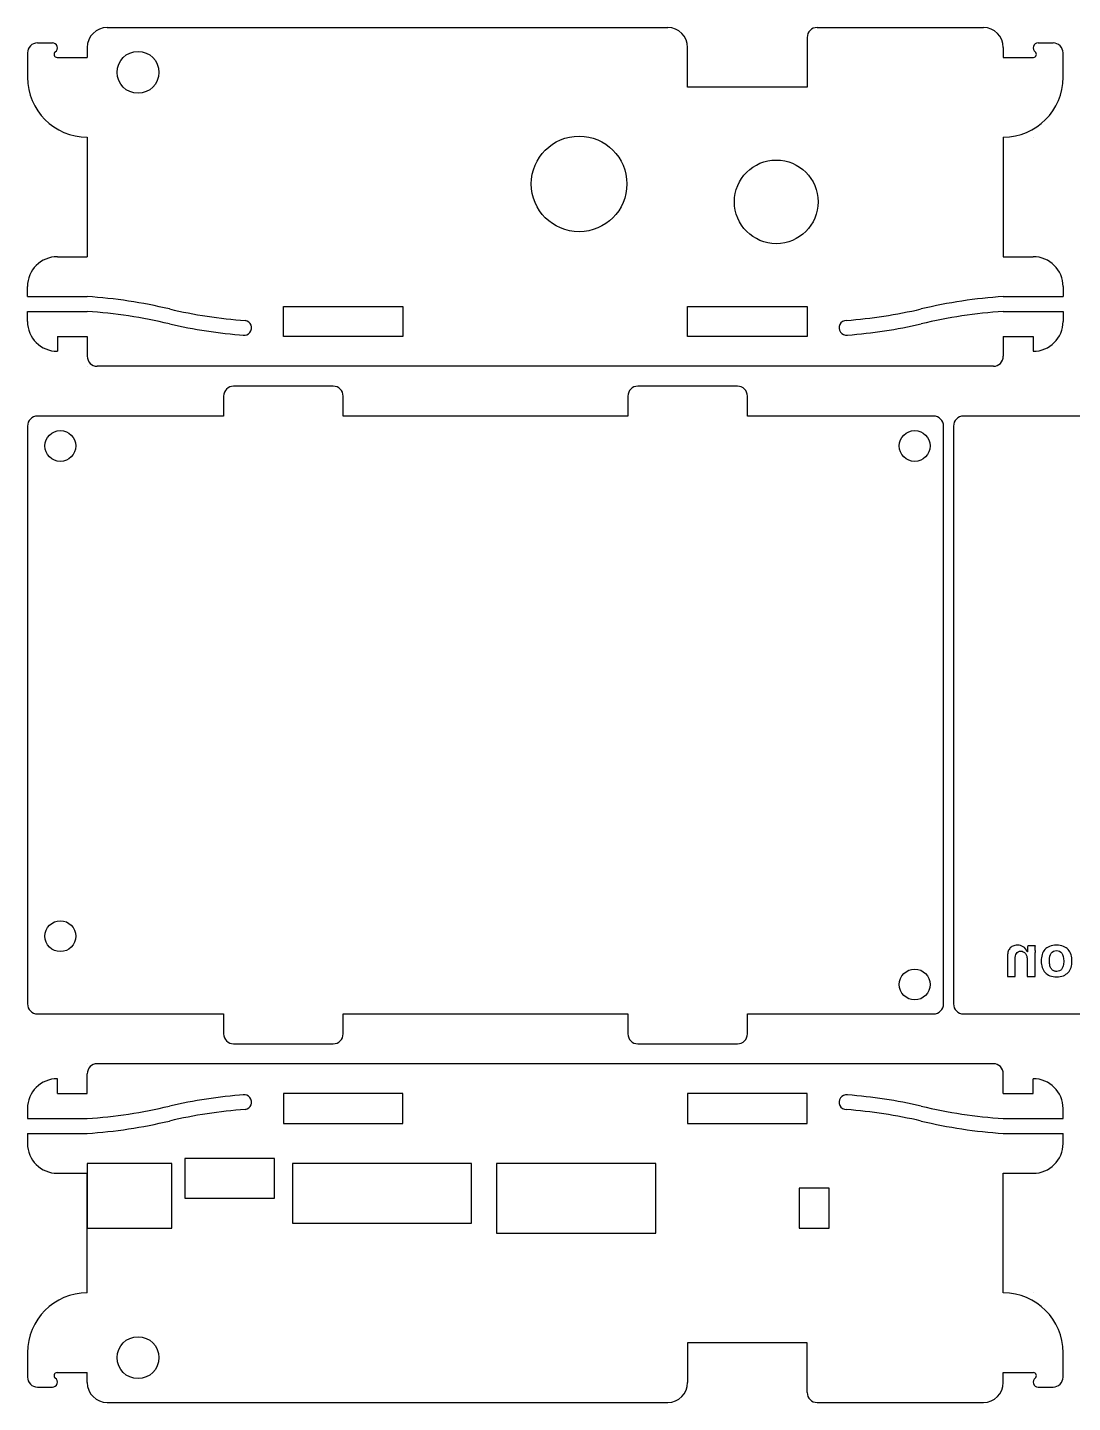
# Model space of a CAD drawing. Header units: millimetres. Extents: x 0 to 185, y 0 to 138.
# Drawn here: x 0 to 105, y 0 to 138 of the extents above; entities that cross this region are included whole.
import ezdxf

# ---------------------------------------------------------------- set-up
doc = ezdxf.new("R2010")
doc.units = ezdxf.units.MM
doc.layers.get('0').update_dxf_attribs({"linetype": 'CONTINUOUS', "true_color": 0xffffff})
doc.layers.add('connector cutout', color=1, linetype='CONTINUOUS', true_color=0xff0000)
doc.layers.add('text', color=2, linetype='CONTINUOUS', true_color=0xffff00)

msp = doc.modelspace()

# ---------------------------------------------------------------- linework, layer by layer
for p, q in [((8, 138), (64.3, 138)), ((78.3, 137), (78.3, 132)), ((79.3, 138), (96, 138)), ((0, 135.45), (0, 133)), ((1, 136.45), (2.5, 136.45)), ((6, 136), (6, 135)), ((66.3, 132), (66.3, 136)), ((98, 136), (98, 135)), ((101.5, 136.45), (103, 136.45)), ((104, 133), (104, 135.45)), ((2.97, 135), (3, 135)), ((3, 135), (3, 135)), ((3, 135), (6, 135)), ((98, 135), (101, 135)), ((101, 135), (101, 135)), ((101, 135), (101.03, 135)), ((78.3, 132), (66.3, 132)), ((6, 127), (6, 115)), ((98, 127), (98, 115)), ((101, 127), (101, 127)), ((3, 115), (6, 115)), ((98, 115), (101, 115)), ((0, 111), (0, 112)), ((104, 112), (104, 111)), ((0, 111), (6, 111)), ((98, 111), (104, 111)), ((0, 108.5), (0, 109.5)), ((0, 109.5), (6, 109.5)), ((25.7, 110), (37.7, 110)), ((25.7, 107), (25.7, 110)), ((37.7, 110), (37.7, 107)), ((66.3, 110), (78.3, 110)), ((66.3, 107), (66.3, 110)), ((78.3, 110), (78.3, 107)), ((98, 109.5), (104, 109.5)), ((104, 109.5), (104, 108.5)), ((3, 107), (3, 105.5)), ((3, 107), (6, 107)), ((6, 107), (6, 105)), ((37.7, 107), (25.7, 107)), ((78.3, 107), (66.3, 107)), ((98, 107), (98, 105)), ((98, 107), (101, 107)), ((101, 107), (101, 107)), ((101, 107), (101, 105.5)), ((6, 104), (6, 104)), ((97, 104), (7, 104)), ((19.7, 101), (19.7, 99)), ((30.7, 102), (20.7, 102)), ((31.7, 99), (31.7, 101)), ((60.3, 101), (60.3, 99)), ((71.3, 102), (61.3, 102)), ((72.3, 99), (72.3, 101)), ((0, 98), (0, 40)), ((19.7, 99), (1, 99)), ((60.3, 99), (31.7, 99)), ((91, 99), (72.3, 99)), ((92, 40), (92, 98)), ((93, 98), (93, 40)), ((112.7, 99), (94, 99)), ((1, 39), (19.7, 39)), ((19.7, 39), (19.7, 37)), ((31.7, 39), (60.3, 39)), ((31.7, 37), (31.7, 39)), ((60.3, 39), (60.3, 37)), ((72.3, 39), (91, 39)), ((72.3, 37), (72.3, 39)), ((94, 39), (112.7, 39)), ((20.7, 36), (30.7, 36)), ((61.3, 36), (71.3, 36)), ((6, 34), (6, 34)), ((97, 34), (7, 34)), ((3, 31), (3, 32.5)), ((6, 31), (6, 33)), ((98, 31), (98, 33)), ((101, 31), (101, 32.5)), ((3, 31), (6, 31)), ((37.7, 31), (25.7, 31)), ((25.7, 31), (25.7, 28)), ((37.7, 28), (37.7, 31)), ((78.3, 31), (66.3, 31)), ((66.3, 31), (66.3, 28)), ((78.3, 28), (78.3, 31)), ((98, 31), (101, 31)), ((101, 31), (101, 31)), ((0, 29.5), (0, 28.5)), ((104, 28.5), (104, 29.5)), ((0, 28.5), (6, 28.5)), ((25.7, 28), (37.7, 28)), ((66.3, 28), (78.3, 28)), ((98, 28.5), (104, 28.5)), ((0, 27), (6, 27)), ((0, 27), (0, 26)), ((98, 27), (104, 27)), ((104, 26), (104, 27)), ((3, 23), (6, 23)), ((6, 11), (6, 23)), ((98, 11), (98, 23)), ((98, 23), (101, 23)), ((101, 11), (101, 11)), ((78.3, 6), (66.3, 6)), ((66.3, 6), (66.3, 2)), ((78.3, 1), (78.3, 6)), ((0, 5), (0, 2.55)), ((104, 2.55), (104, 5)), ((2.97, 3), (3, 3)), ((2.97, 3), (2.97, 3)), ((3, 3), (3, 3)), ((3, 3), (6, 3)), ((6, 2), (6, 3)), ((98, 3), (101, 3)), ((98, 2), (98, 3)), ((101, 3), (101, 3)), ((101, 3), (101.03, 3)), ((1, 1.55), (2.5, 1.55)), ((101.5, 1.55), (103, 1.55)), ((8, 0), (64.3, 0)), ((79.3, 0), (96, 0))]:
    msp.add_line(p, q)
for centre, radius in [((11.1, 133.5), 2.1), ((3.3, 96), 1.55), ((89.1, 96), 1.55), ((3.3, 46.8), 1.55), ((89.1, 41.95), 1.55), ((11.1, 4.5), 2.1)]:
    msp.add_circle(centre, radius)
for centre, radius, start, end in [((8, 136), 2, 90, 180), ((64.3, 136), 2, 0, 90), ((79.3, 137), 1, 90, 180), ((96, 136), 2, 0, 90), ((1, 135.45), 1, 90, 180), ((2.5, 135.95), 0.5, 305.7217, 90), ((2.97, 135.3), 0.3, 125.7217, 270), ((101.5, 135.95), 0.5, 90, 234.2783), ((101.03, 135.3), 0.3, 270, 54.2783), ((103, 135.45), 1, 0, 90), ((6, 133), 6, 180, 270), ((98, 133), 6, 270, 0), ((3, 112), 3, 90, 180), ((101, 112), 3, 0, 90), ((2.66, 61.11), 50, 76.5979, 86.1708), ((101.34, 61.11), 50, 93.8292, 103.4021), ((2.66, 59.61), 50, 76.5979, 86.1708), ((25.53, 158.46), 50, 256.9652, 265.8035), ((78.47, 158.46), 50, 274.3248, 283.0355), ((101.34, 59.61), 50, 93.8292, 103.4021), ((3, 108.5), 3, 180, 270), ((25.42, 156.99), 50, 257.0929, 265.8021), ((21.76, 107.86), 0.742, 261.4779, 81.4808), ((82.24, 107.86), 0.742, 89.9049, 278.6156), ((78.58, 156.99), 50, 274.3249, 282.9064), ((101, 108.5), 3, 270, 0), ((7, 105), 1, 180, 270), ((97, 105), 1, 270, 0), ((20.7, 101), 1, 90, 180), ((30.7, 101), 1, 0, 90), ((61.3, 101), 1, 90, 180), ((71.3, 101), 1, 0, 90), ((1, 98), 1, 90, 180), ((91, 98), 1, 0, 90), ((94, 98), 1, 90, 180), ((1, 40), 1, 180, 270), ((91, 40), 1, 270, 0), ((94, 40), 1, 180, 270), ((20.7, 37), 1, 180, 270), ((30.7, 37), 1, 270, 0), ((61.3, 37), 1, 180, 270), ((71.3, 37), 1, 270, 0), ((7, 33), 1, 90, 180), ((97, 33), 1, 0, 90), ((3, 29.5), 3, 90, 180), ((101, 29.5), 3, 0, 90), ((25.42, -18.99), 50, 94.1979, 102.9071), ((21.76, 30.14), 0.742, 278.5192, 98.5221), ((82.24, 30.14), 0.742, 81.3844, 270.0951), ((78.58, -18.99), 50, 77.0936, 85.6751), ((2.66, 78.39), 50, 273.8292, 283.4021), ((25.53, -20.46), 50, 94.1965, 103.0348), ((78.47, -20.46), 50, 76.9645, 85.6752), ((101.34, 78.39), 50, 256.5979, 266.1708), ((2.66, 76.89), 50, 273.8292, 283.4021), ((101.34, 76.89), 50, 256.5979, 266.1708), ((3, 26), 3, 180, 270), ((101, 26), 3, 270, 0), ((6, 5), 6, 90, 180), ((98, 5), 6, 0, 90), ((2.97, 2.7), 0.3, 90, 234.2783), ((101.03, 2.7), 0.3, 305.7217, 90), ((1, 2.55), 1, 180, 270), ((2.5, 2.05), 0.5, 270, 54.2783), ((8, 2), 2, 180, 270), ((64.3, 2), 2, 270, 0), ((96, 2), 2, 270, 0), ((101.5, 2.05), 0.5, 125.7217, 270), ((103, 2.55), 1, 270, 0), ((79.3, 1), 1, 180, 270)]:
    msp.add_arc(centre, radius, start, end)
at = {"layer": 'connector cutout'}
for p, q in [((14.5, 24), (6, 24)), ((6, 24), (6, 17.5)), ((14.5, 17.5), (14.5, 24)), ((24.8, 24.5), (15.8, 24.5)), ((15.8, 24.5), (15.8, 20.5)), ((24.8, 20.5), (24.8, 24.5)), ((44.6, 24), (26.6, 24)), ((26.6, 24), (26.6, 18)), ((44.6, 18), (44.6, 24)), ((63.1, 24), (47.1, 24)), ((47.1, 24), (47.1, 17)), ((63.1, 17), (63.1, 24)), ((80.5, 21.5), (77.5, 21.5)), ((77.5, 21.5), (77.5, 17.5)), ((80.5, 17.5), (80.5, 21.5)), ((15.8, 20.5), (24.8, 20.5)), ((26.6, 18), (44.6, 18)), ((6, 17.5), (14.5, 17.5)), ((47.1, 17), (63.1, 17)), ((77.5, 17.5), (80.5, 17.5))]:
    msp.add_line(p, q, dxfattribs=at)
for centre, radius in [((55.4, 122.3), 4.8), ((75.2, 120.5), 4.2)]:
    msp.add_circle(centre, radius, dxfattribs=at)
at = {"layer": 'text'}
for p, q in [((101.22, 45.84), (100.46, 45.84)), ((98.41, 44.72), (98.41, 42.77)), ((99.2, 42.77), (99.2, 44.49)), ((100.4, 44.42), (100.4, 42.77)), ((100.42, 45.23), (100.41, 45.23)), ((101.19, 42.77), (101.19, 45.16)), ((98.41, 42.77), (99.2, 42.77)), ((100.4, 42.77), (101.19, 42.77))]:
    msp.add_line(p, q, dxfattribs=at)
for centre, radius, start, end in [((110.17, 44.95), 9.76, 176.3566, 177.4264), ((116.94, 45.15), 15.75, 179.2462, 179.9899)]:
    msp.add_arc(centre, radius, start, end, dxfattribs=at)
for points in [[(98.64, 45.56), (98.56, 45.46), (98.5, 45.33), (98.46, 45.19)], [(98.95, 45.81), (98.82, 45.75), (98.72, 45.67), (98.64, 45.56)], [(99.42, 45.9), (99.23, 45.9), (99.08, 45.87), (98.95, 45.81)], [(100, 45.74), (99.84, 45.85), (99.64, 45.9), (99.42, 45.9)], [(100.41, 45.23), (100.3, 45.47), (100.16, 45.64), (100, 45.74)], [(100.44, 45.73), (100.44, 45.68), (100.44, 45.63), (100.43, 45.57)], [(100.46, 45.84), (100.45, 45.82), (100.45, 45.78), (100.44, 45.73)], [(101.19, 45.36), (101.2, 45.43), (101.2, 45.5), (101.2, 45.56)], [(101.2, 45.56), (101.2, 45.62), (101.21, 45.68), (101.21, 45.73)], [(101.21, 45.73), (101.21, 45.78), (101.21, 45.82), (101.22, 45.84)], [(102.64, 45.78), (102.45, 45.7), (102.29, 45.59), (102.17, 45.45)], [(103.35, 45.9), (103.07, 45.9), (102.84, 45.86), (102.64, 45.78)], [(104.04, 45.78), (103.84, 45.86), (103.61, 45.9), (103.35, 45.9)], [(104.52, 45.45), (104.39, 45.59), (104.23, 45.7), (104.04, 45.78)], [(98.46, 45.19), (98.43, 45.04), (98.41, 44.89), (98.41, 44.72)], [(99.2, 44.49), (99.2, 44.61), (99.21, 44.72), (99.23, 44.82)], [(99.23, 44.82), (99.25, 44.92), (99.28, 45.01), (99.32, 45.08)], [(99.32, 45.08), (99.37, 45.15), (99.43, 45.2), (99.5, 45.24)], [(99.5, 45.24), (99.57, 45.28), (99.65, 45.3), (99.75, 45.3)], [(99.75, 45.3), (99.85, 45.3), (99.94, 45.28), (100.01, 45.24)], [(100.01, 45.24), (100.09, 45.2), (100.16, 45.14), (100.22, 45.06)], [(100.22, 45.06), (100.27, 44.98), (100.32, 44.89), (100.35, 44.78)], [(100.35, 44.78), (100.38, 44.67), (100.4, 44.55), (100.4, 44.42)], [(100.42, 45.39), (100.42, 45.32), (100.42, 45.27), (100.42, 45.23)], [(101.89, 44.95), (101.84, 44.75), (101.81, 44.54), (101.81, 44.31)], [(101.81, 44.31), (101.81, 44.08), (101.84, 43.86), (101.9, 43.67)], [(102.17, 45.45), (102.04, 45.31), (101.95, 45.14), (101.89, 44.95)], [(102.64, 44.31), (102.64, 44.68), (102.7, 44.94), (102.82, 45.1)], [(102.69, 43.84), (102.66, 43.97), (102.64, 44.13), (102.64, 44.31)], [(102.82, 45.1), (102.94, 45.27), (103.11, 45.35), (103.34, 45.35)], [(103.34, 45.35), (103.57, 45.35), (103.75, 45.27), (103.88, 45.1)], [(103.88, 45.1), (104, 44.93), (104.07, 44.67), (104.07, 44.31)], [(104.07, 44.31), (104.07, 44.13), (104.05, 43.97), (104.02, 43.84)], [(104.81, 44.94), (104.75, 45.14), (104.65, 45.31), (104.52, 45.45)], [(104.8, 43.66), (104.87, 43.86), (104.9, 44.07), (104.9, 44.31)], [(104.9, 44.31), (104.9, 44.54), (104.87, 44.75), (104.81, 44.94)], [(101.9, 43.67), (101.97, 43.47), (102.07, 43.3), (102.2, 43.16)], [(102.2, 43.16), (102.33, 43.02), (102.49, 42.91), (102.69, 42.83)], [(102.83, 43.51), (102.77, 43.59), (102.72, 43.7), (102.69, 43.84)], [(102.69, 42.83), (102.88, 42.75), (103.11, 42.71), (103.37, 42.71)], [(103.06, 43.32), (102.97, 43.36), (102.89, 43.42), (102.83, 43.51)], [(103.38, 43.26), (103.26, 43.26), (103.15, 43.28), (103.06, 43.32)], [(103.37, 42.71), (103.62, 42.71), (103.84, 42.75), (104.03, 42.83)], [(103.66, 43.32), (103.57, 43.28), (103.48, 43.26), (103.38, 43.26)], [(103.88, 43.51), (103.82, 43.42), (103.74, 43.36), (103.66, 43.32)], [(104.02, 43.84), (103.98, 43.7), (103.94, 43.59), (103.88, 43.51)], [(104.03, 42.83), (104.22, 42.91), (104.38, 43.02), (104.51, 43.16)], [(104.51, 43.16), (104.64, 43.3), (104.74, 43.47), (104.8, 43.66)]]:
    msp.add_open_spline(points, degree=3, dxfattribs=at)

doc.saveas('drawing.dxf')
